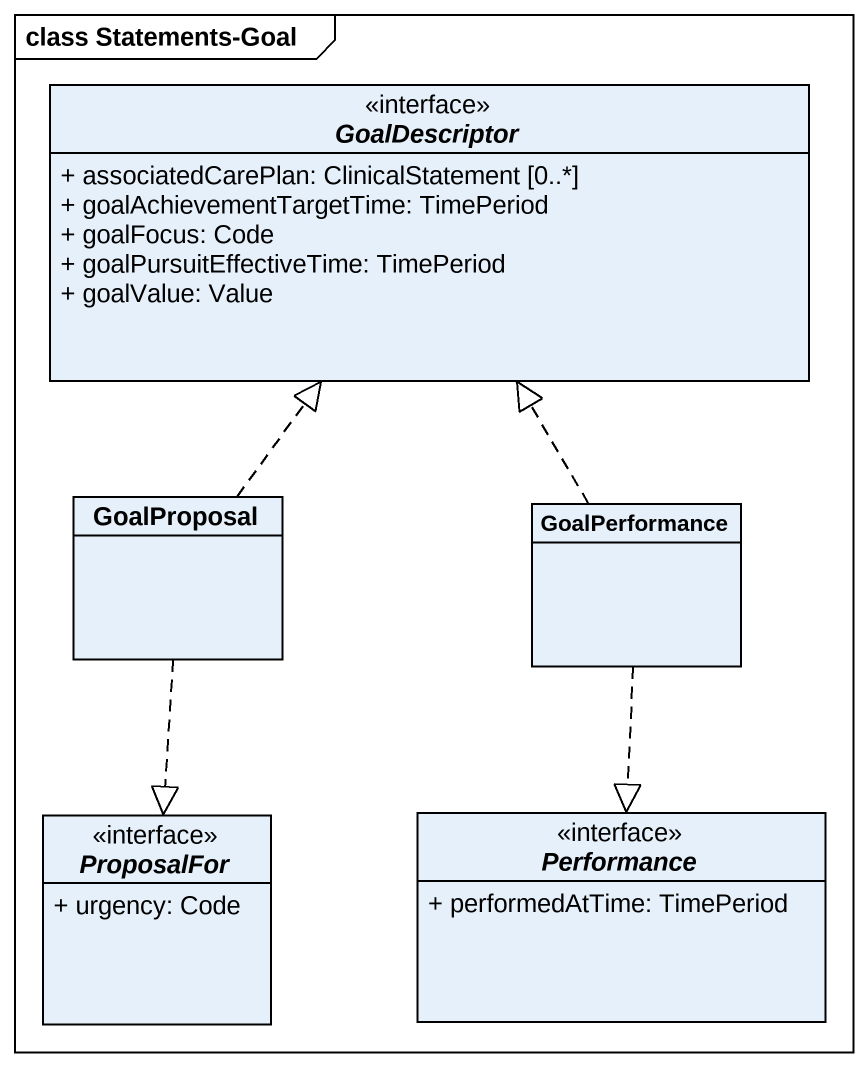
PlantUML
@startuml
mainframe class Statements-Goal
hide circle
hide empty members
skinparam classAttributeIconSize 0
interface GoalDescriptor {
  + associatedCarePlan: ClinicalStatement [0..*]
  + goalAchievementTargetTime: TimePeriod
  + goalFocus: Code
  + goalPursuitEffectiveTime: TimePeriod
  + goalValue: Value
}
class GoalProposal
class GoalPerformance
interface ProposalFor {
  + urgency: Code
}
interface Performance {
  + performedAtTime: TimePeriod
}
GoalProposal .up.|> GoalDescriptor
GoalProposal ..|> ProposalFor
GoalPerformance .up.|> GoalDescriptor
GoalPerformance ..|> Performance
@enduml
